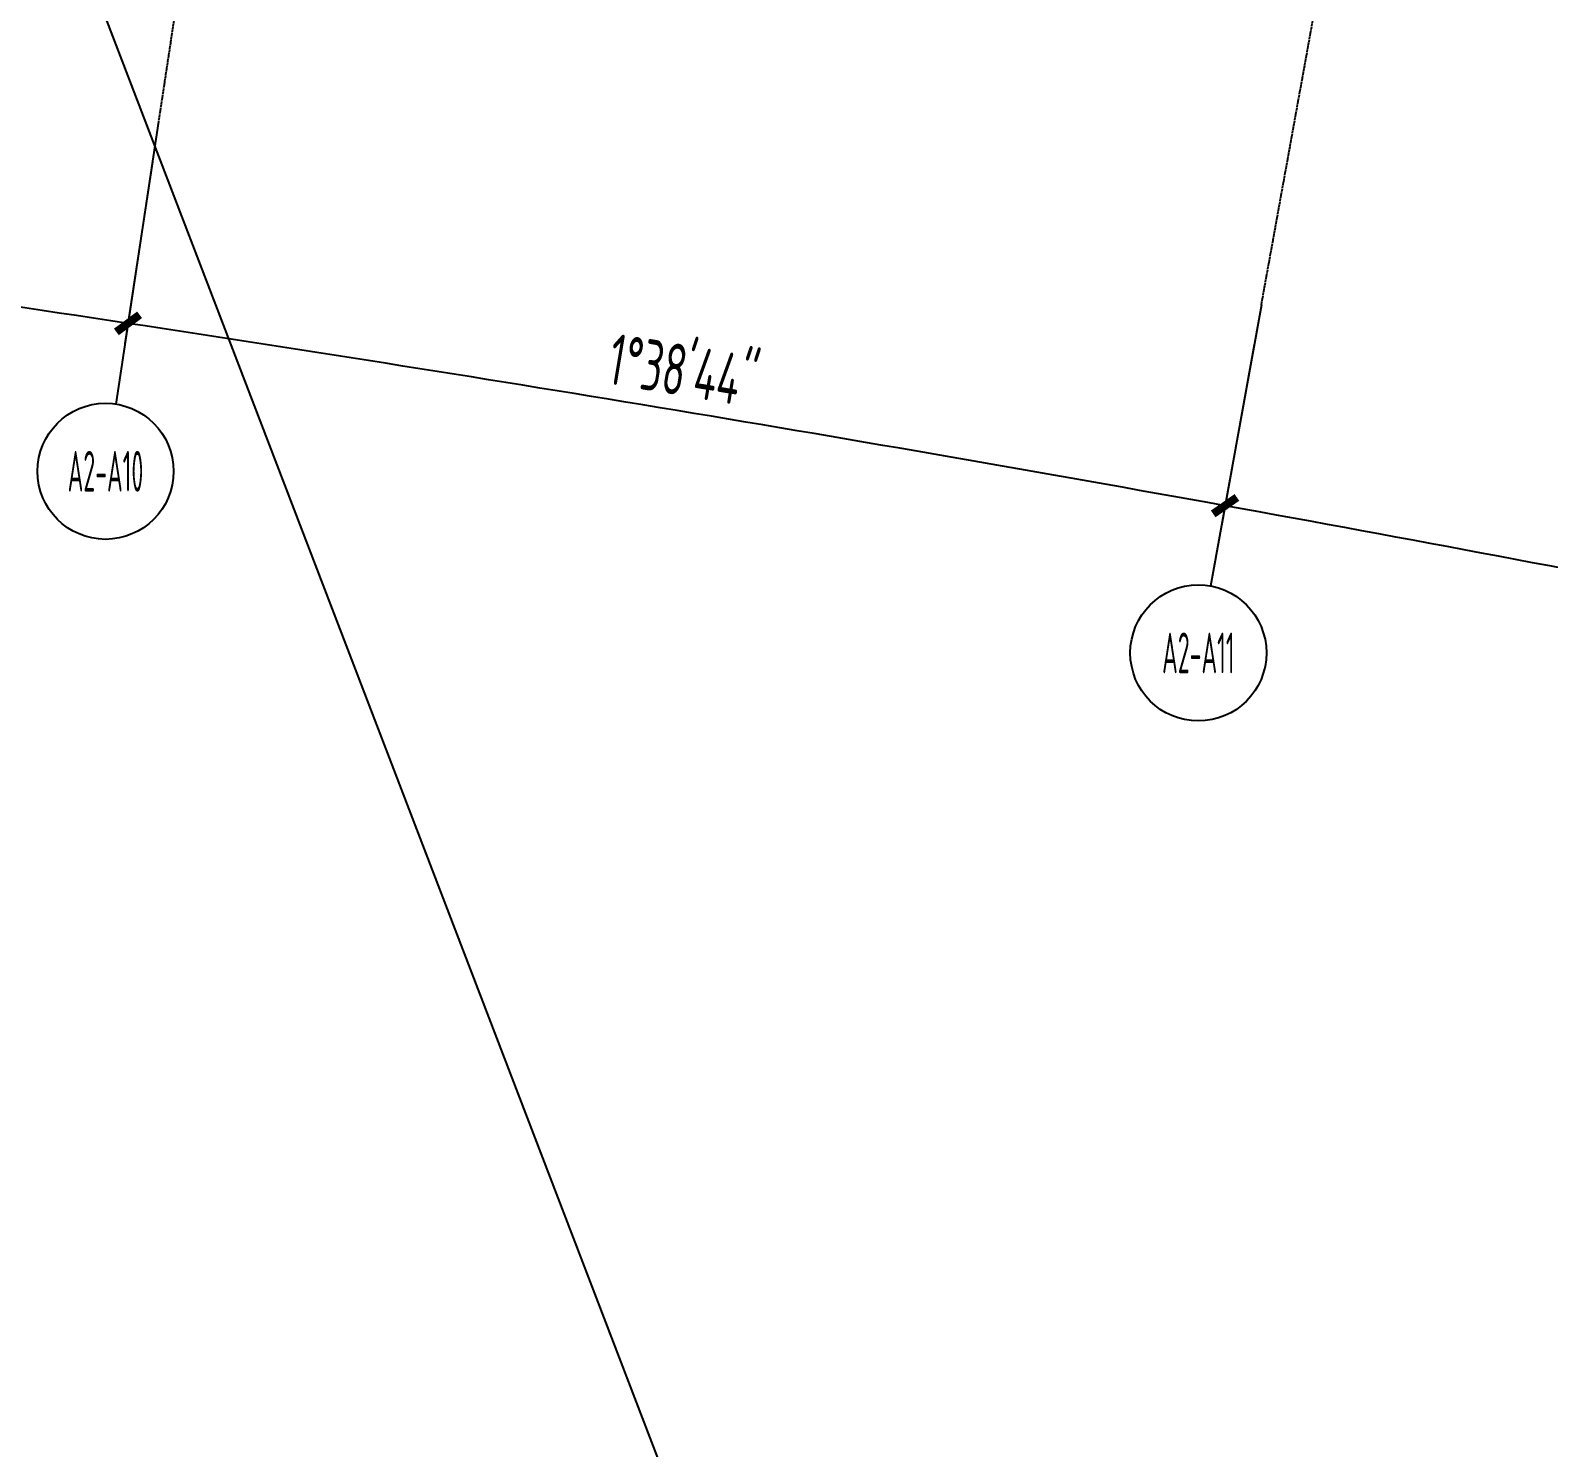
# Model space of a CAD drawing. Header units: millimetres. Extents: x 11677979 to 24947533, y -12764720 to -6308891.
# Drawn here: x 11820646 to 11831803, y -6421053 to -6410637 of the extents above; entities that cross this region are included whole.
import ezdxf
from ezdxf.enums import TextEntityAlignment as Align

# ---------------------------------------------------------------- set-up
doc = ezdxf.new("R2010")
doc.units = ezdxf.units.MM
doc.header["$LTSCALE"] = 10
for name, pattern in [('A2-RG-AXIS$0$CENTER', [2, 1.25, -0.25, 0.25, -0.25]), ('A2-RG-AXIS$0$DOTE', [2.42, 2, -0.2, 0.02, -0.2]), ('A2-RI-F4$0$A2-RG-AXIS$0$CENTER', [2, 1.25, -0.25, 0.25, -0.25]), ('A2-RI-F4$0$A2-RG-AXIS$0$DOTE', [2.42, 2, -0.2, 0.02, -0.2])]:
    doc.linetypes.add(name, pattern=pattern)
for name, color, linetype in [('A2-RB-F4$0$$34$A-DIMS-100', 1, 'Continuous'), ('A2-RG-AXIS$0$A-AXIS', 1, 'Continuous'), ('A2-RG-AXIS$0$A-DIMS-100', 1, 'Continuous'), ('A2-RG-AXIS$0$A-GRID', 1, 'A2-RG-AXIS$0$CENTER'), ('A2-RG-AXIS$0$A-SYMB', 4, 'Continuous'), ('A2-RI-F4$0$A2-RB-F4$0$$34$A-DIMS-100', 1, 'Continuous'), ('A2-RI-F4$0$A2-RG-AXIS$0$A-AXIS', 1, 'Continuous'), ('A2-RI-F4$0$A2-RG-AXIS$0$A-DIMS-100', 1, 'Continuous'), ('A2-RI-F4$0$A2-RG-AXIS$0$A-GRID', 1, 'A2-RI-F4$0$A2-RG-AXIS$0$CENTER'), ('A2-RI-F4$0$A2-RG-AXIS$0$A-SYMB', 4, 'Continuous')]:
    doc.layers.add(name, color=color, linetype=linetype)
doc.styles.add('A2-RB-F4$0$$0$XD2008', font='hzs.shx', dxfattribs={"width": 0.7, "bigfont": 'hztxt.shx'})
doc.styles.add('A2-RG-AXIS$0$ECADI', font='hzs.shx', dxfattribs={"width": 0.7, "bigfont": 'hztxt.shx'})
doc.styles.add('A2-RG-AXIS$0$XD2008', font='hzs.shx', dxfattribs={"width": 0.7, "bigfont": 'hztxt.shx'})
doc.styles.add('A2-RI-F4$0$A2-RB-F4$0$$0$XD2008', font='hzs.shx', dxfattribs={"width": 0.7, "bigfont": 'hztxt.shx'})
doc.styles.add('A2-RI-F4$0$A2-RG-AXIS$0$ECADI', font='hzs.shx', dxfattribs={"width": 0.7, "bigfont": 'hztxt.shx'})
doc.styles.add('A2-RI-F4$0$A2-RG-AXIS$0$XD2008', font='hzs.shx', dxfattribs={"width": 0.7, "bigfont": 'hztxt.shx'})
doc.dimstyles.new('A2-RB-F4$0$$0$XD100$0', dxfattribs={"dimscale": 100, "dimtxt": 3.5, "dimasz": 1, "dimexe": 1, "dimexo": 2, "dimgap": 0.5, "dimtad": 1, "dimdec": 0, "dimdsep": 46, "dimtxsty": 'A2-RB-F4$0$$0$XD2008', "dimblk1": 'A2-RB-F4$0$$20$_ArchTick', "dimblk2": 'A2-RB-F4$0$$20$_ArchTick', "dimsah": 1, "dimcen": 2.5, "dimclrt": 4, "dimaunit": 1, "dimadec": 0, "dimazin": 0, "dimtfac": 1, "dimtdec": 0, "dimtix": 1, "dimtmove": 2, "dimatfit": 3, "dimfxl": 0, "dimtolj": 1, "dimtzin": 0, "dimarcsym": 0})
doc.dimstyles.new('A2-RG-AXIS$0$XD150', dxfattribs={"dimscale": 300, "dimtxt": 2.5, "dimasz": 1.5, "dimexe": 1, "dimexo": 2, "dimgap": 0.5, "dimtad": 1, "dimdec": 0, "dimdsep": 46, "dimtxsty": 'A2-RG-AXIS$0$XD2008', "dimcen": 2.5, "dimclrt": 4, "dimaunit": 1, "dimadec": 3, "dimazin": 0, "dimtfac": 1, "dimtdec": 0, "dimtmove": 2, "dimatfit": 3, "dimfxl": 0, "dimtolj": 1, "dimtzin": 0, "dimarcsym": 0})
doc.dimstyles.new('A2-RI-F4$0$A2-RB-F4$0$$0$XD100$0', dxfattribs={"dimscale": 100, "dimtxt": 3.5, "dimasz": 1, "dimexe": 1, "dimexo": 2, "dimgap": 0.5, "dimtad": 1, "dimdec": 0, "dimdsep": 46, "dimtxsty": 'A2-RI-F4$0$A2-RB-F4$0$$0$XD2008', "dimblk1": 'A2-RI-F4$0$A2-RB-F4$0$$20$_ArchTick', "dimblk2": 'A2-RI-F4$0$A2-RB-F4$0$$20$_ArchTick', "dimsah": 1, "dimcen": 2.5, "dimclrt": 4, "dimaunit": 1, "dimadec": 0, "dimazin": 0, "dimtfac": 1, "dimtdec": 0, "dimtix": 1, "dimtmove": 2, "dimatfit": 3, "dimfxl": 0, "dimtolj": 1, "dimtzin": 0, "dimarcsym": 0})
doc.dimstyles.new('A2-RI-F4$0$A2-RG-AXIS$0$XD150', dxfattribs={"dimscale": 300, "dimtxt": 2.5, "dimasz": 1.5, "dimexe": 1, "dimexo": 2, "dimgap": 0.5, "dimtad": 1, "dimdec": 0, "dimdsep": 46, "dimtxsty": 'A2-RI-F4$0$A2-RG-AXIS$0$XD2008', "dimcen": 2.5, "dimclrt": 4, "dimaunit": 1, "dimadec": 3, "dimazin": 0, "dimtfac": 1, "dimtdec": 0, "dimtmove": 2, "dimatfit": 3, "dimfxl": 0, "dimtolj": 1, "dimtzin": 0, "dimarcsym": 0})

# ---------------------------------------------------------------- blocks, each defined once
blk = doc.blocks.new('A2-RB-F4$0$$20$_ArchTick')
at = {"color": 0, "linetype": 'ByBlock', "const_width": 0.4}
blk.add_lwpolyline([(-0.5, -0.5), (0.5, 0.5)], dxfattribs=at)
blk = doc.blocks.new('*D244')
at = {"layer": 'A2-RB-F4$0$$34$A-DIMS-100', "color": 0, "lineweight": -2, "transparency": 16777216}
blk.add_arc((11778731, -6694180), 296239, 80.64179, 81.38492, dxfattribs=at)
at = {"layer": 'Defpoints', "color": 0, "transparency": 16777216}
for p in [(11827609, -6371560), (11827150, -6400370), (11825637, -6401678), (11821587, -6411307), (11778731, -6694179)]:
    blk.add_point(p, dxfattribs=at)
at = {"layer": 'A2-RB-F4$0$$34$A-DIMS-100', "color": 0, "lineweight": -2, "transparency": 16777216, "xscale": 100, "yscale": 100, "zscale": 100}
for p, rotation in [((11823106, -6401283), 171.3849183288013), ((11826901, -6401883), 350.6417863916289)]:
    blk.add_blockref('A2-RB-F4$0$$20$_ArchTick', p, dxfattribs=dict(at, rotation=rotation))
at = {"layer": 'A2-RB-F4$0$$34$A-DIMS-100', "color": 4, "transparency": 16777216, "insert": (11825045, -6401322), "char_height": 350, "attachment_point": 5, "rotation": 351.0134, "style": 'A2-RB-F4$0$$0$XD2008'}
blk.add_mtext('\\A1;0°44\'35"', dxfattribs=at)
blk = doc.blocks.new('*D253')
at = {"layer": 'A2-RB-F4$0$$34$A-DIMS-100', "color": 0, "lineweight": -2, "transparency": 16777216}
blk.add_arc((11777766, -6700545), 318195, 81.38492, 82.05228, dxfattribs=at)
at = {"layer": 'Defpoints', "color": 0, "transparency": 16777216}
for p in [(11827609, -6371560), (11822536, -6379867), (11824209, -6385758), (11820158, -6396901), (11821587, -6411307)]:
    blk.add_point(p, dxfattribs=at)
at = {"layer": 'A2-RB-F4$0$$34$A-DIMS-100', "color": 0, "lineweight": -2, "transparency": 16777216, "xscale": 100, "yscale": 100, "zscale": 100}
for p, rotation in [((11821763, -6385407), 172.0522781059426), ((11825430, -6385940), 351.3849183288015)]:
    blk.add_blockref('A2-RB-F4$0$$20$_ArchTick', p, dxfattribs=dict(at, rotation=rotation))
at = {"layer": 'A2-RB-F4$0$$34$A-DIMS-100', "color": 4, "transparency": 16777216, "insert": (11823635, -6385413), "char_height": 350, "attachment_point": 5, "rotation": 351.7186, "style": 'A2-RB-F4$0$$0$XD2008'}
blk.add_mtext('\\A1;0°40\'2"', dxfattribs=at)
blk = doc.blocks.new('*D254')
at = {"layer": 'A2-RB-F4$0$$34$A-DIMS-100', "color": 0, "lineweight": -2, "transparency": 16777216}
blk.add_arc((11796634, -6576007), 192225, 80.0064, 81.38492, dxfattribs=at)
at = {"layer": 'Defpoints', "color": 0, "transparency": 16777216}
for p in [(11827609, -6371560), (11830743, -6382438), (11828473, -6386438), (11828409, -6395685), (11821587, -6411307)]:
    blk.add_point(p, dxfattribs=at)
at = {"layer": 'A2-RB-F4$0$$34$A-DIMS-100', "color": 0, "lineweight": -2, "transparency": 16777216, "xscale": 100, "yscale": 100, "zscale": 100}
for p, rotation in [((11825429, -6385951), 171.384918328804), ((11829993, -6386699), 350.0063963859993)]:
    blk.add_blockref('A2-RB-F4$0$$20$_ArchTick', p, dxfattribs=dict(at, rotation=rotation))
at = {"layer": 'A2-RB-F4$0$$34$A-DIMS-100', "color": 4, "transparency": 16777216, "insert": (11827755, -6386056), "char_height": 350, "attachment_point": 5, "rotation": 350.6957, "style": 'A2-RB-F4$0$$0$XD2008'}
blk.add_mtext('\\A1;1°22\'43"', dxfattribs=at)
blk = doc.blocks.new('*D28')
at = {"layer": 'A2-RB-F4$0$$34$A-DIMS-100', "color": 0, "lineweight": -2, "transparency": 16777216}
blk.add_arc((11779807, -6688232), 305605, 79.0284, 79.7395, dxfattribs=at)
at = {"layer": 'Defpoints', "color": 0, "transparency": 16777216}
for p in [(11836853, -6373097), (11838808, -6383891), (11836729, -6387975), (11836249, -6397095), (11829692, -6412654)]:
    blk.add_point(p, dxfattribs=at)
at = {"layer": 'A2-RB-F4$0$$34$A-DIMS-100', "color": 0, "lineweight": -2, "transparency": 16777216, "xscale": 100, "yscale": 100, "zscale": 100}
for p, rotation in [((11834243, -6387514), 169.7394999170681), ((11837971, -6388213), 349.0284037375345)]:
    blk.add_blockref('A2-RB-F4$0$$20$_ArchTick', p, dxfattribs=dict(at, rotation=rotation))
at = {"layer": 'A2-RB-F4$0$$34$A-DIMS-100', "color": 4, "transparency": 16777216, "insert": (11836155, -6387604), "char_height": 350, "attachment_point": 5, "rotation": 349.384, "style": 'A2-RB-F4$0$$0$XD2008'}
blk.add_mtext('\\A1;0°42\'40"', dxfattribs=at)
blk = doc.blocks.new('*D203')
at = {"layer": 'A2-RB-F4$0$$34$A-DIMS-100', "color": 0, "lineweight": -2, "transparency": 16777216}
blk.add_arc((11781165, -6678112), 279988, 81.38492, 82.0901, dxfattribs=at)
at = {"layer": 'Defpoints', "color": 0, "transparency": 16777216}
for p in [(11827609, -6371560), (11819904, -6399289), (11821970, -6401113), (11819216, -6404242), (11821587, -6411307)]:
    blk.add_point(p, dxfattribs=at)
at = {"layer": 'A2-RB-F4$0$$34$A-DIMS-100', "color": 0, "lineweight": -2, "transparency": 16777216, "xscale": 100, "yscale": 100, "zscale": 100}
for p, rotation in [((11819696, -6400788), 172.0900976481079), ((11823106, -6401283), 351.3849183288023)]:
    blk.add_blockref('A2-RB-F4$0$$20$_ArchTick', p, dxfattribs=dict(at, rotation=rotation))
at = {"layer": 'A2-RB-F4$0$$34$A-DIMS-100', "color": 4, "transparency": 16777216, "insert": (11821439, -6400775), "char_height": 350, "attachment_point": 5, "rotation": 351.7375, "style": 'A2-RB-F4$0$$0$XD2008'}
blk.add_mtext('\\A1;0°42\'19"', dxfattribs=at)
blk = doc.blocks.new('A2-RG-AXIS$0$ECADI-TAG-GRID')
at = {"color": 13}
blk.add_circle((0, 0), 5, dxfattribs=at)
at = {"style": 'A2-RG-AXIS$0$ECADI', "width": 0.7}
blk.add_attdef('GRID', text='', height=5, dxfattribs=at).set_placement((0, 0), align=Align.MIDDLE)
blk = doc.blocks.new('A2-RG-AXIS$0$_ArchTick')
at = {"color": 0, "linetype": 'ByBlock', "const_width": 0.4}
blk.add_lwpolyline([(-0.5, -0.5), (0.5, 0.5)], dxfattribs=at)
blk = doc.blocks.new('*D456')
at = {"layer": 'A2-RG-AXIS$0$A-DIMS-100', "color": 0, "lineweight": -2, "ltscale": 3, "transparency": 16777216}
for p, q in [((11829639, -6412949), (11829398, -6414278)), ((11837693, -6414527), (11837414, -6415848))]:
    blk.add_line(p, q, dxfattribs=at)
blk.add_arc((11778731, -6694179), 284600, 78.09408, 79.7395, dxfattribs=at)
at = {"layer": 'Defpoints', "color": 0, "ltscale": 3, "transparency": 16777216}
for p in [(11829692, -6412654), (11837755, -6414233), (11834777, -6415152), (11778731, -6694179)]:
    blk.add_point(p, dxfattribs=at)
at = {"layer": 'A2-RG-AXIS$0$A-DIMS-100', "color": 0, "lineweight": -2, "ltscale": 3, "transparency": 16777216, "xscale": 150, "yscale": 150, "zscale": 150}
for p, rotation in [((11829425, -6414130), 169.7394974973187), ((11837445, -6415701), 348.094078737238)]:
    blk.add_blockref('A2-RG-AXIS$0$_ArchTick', p, dxfattribs=dict(at, rotation=rotation))
at = {"layer": 'A2-RG-AXIS$0$A-DIMS-100', "color": 4, "ltscale": 3, "transparency": 16777216, "insert": (11833498, -6414594), "char_height": 375, "attachment_point": 5, "rotation": 348.9168, "style": 'A2-RG-AXIS$0$XD2008'}
blk.add_mtext('\\A1;1°38\'44"', dxfattribs=at)
blk = doc.blocks.new('*D405')
at = {"layer": 'A2-RG-AXIS$0$A-DIMS-100', "color": 0, "lineweight": -2, "ltscale": 3, "transparency": 16777216}
for p, q in [((11821542, -6411603), (11821340, -6412938)), ((11829639, -6412949), (11829398, -6414278))]:
    blk.add_line(p, q, dxfattribs=at)
blk.add_arc((11778731, -6694179), 284600, 79.7395, 81.38492, dxfattribs=at)
at = {"layer": 'Defpoints', "color": 0, "ltscale": 3, "transparency": 16777216}
for p in [(11821587, -6411307), (11829692, -6412654), (11826742, -6413658), (11778731, -6694179)]:
    blk.add_point(p, dxfattribs=at)
at = {"layer": 'A2-RG-AXIS$0$A-DIMS-100', "color": 0, "lineweight": -2, "ltscale": 3, "transparency": 16777216, "xscale": 150, "yscale": 150, "zscale": 150}
for p, rotation in [((11821363, -6412790), 171.3849162593364), ((11829425, -6414130), 349.7394974973187)]:
    blk.add_blockref('A2-RG-AXIS$0$_ArchTick', p, dxfattribs=dict(at, rotation=rotation))
at = {"layer": 'A2-RG-AXIS$0$A-DIMS-100', "color": 4, "ltscale": 3, "transparency": 16777216, "insert": (11825447, -6413137), "char_height": 375, "attachment_point": 5, "rotation": 350.5622, "style": 'A2-RG-AXIS$0$XD2008'}
blk.add_mtext('\\A1;1°38\'44"', dxfattribs=at)
blk = doc.blocks.new('*D407')
at = {"layer": 'A2-RG-AXIS$0$A-DIMS-100', "color": 0, "lineweight": -2, "ltscale": 3, "transparency": 16777216}
for p, q in [((11813411, -6410491), (11813247, -6411831)), ((11821542, -6411603), (11821340, -6412938))]:
    blk.add_line(p, q, dxfattribs=at)
blk.add_arc((11778731, -6694179), 284600, 81.38492, 83.03034, dxfattribs=at)
at = {"layer": 'Defpoints', "color": 0, "ltscale": 3, "transparency": 16777216}
for p in [(11813447, -6410193), (11821587, -6411307), (11818667, -6412395), (11778731, -6694179)]:
    blk.add_point(p, dxfattribs=at)
at = {"layer": 'A2-RG-AXIS$0$A-DIMS-100', "color": 0, "lineweight": -2, "ltscale": 3, "transparency": 16777216, "xscale": 150, "yscale": 150, "zscale": 150}
for p, rotation in [((11813265, -6411682), 173.0303374560399), ((11821363, -6412790), 351.3849186940221)]:
    blk.add_blockref('A2-RG-AXIS$0$_ArchTick', p, dxfattribs=dict(at, rotation=rotation))
at = {"layer": 'A2-RG-AXIS$0$A-DIMS-100', "color": 4, "ltscale": 3, "transparency": 16777216, "insert": (11817358, -6411911), "char_height": 375, "attachment_point": 5, "rotation": 352.2076, "style": 'A2-RG-AXIS$0$XD2008'}
blk.add_mtext('\\A1;1°38\'44"', dxfattribs=at)
blk = doc.blocks.new('A2-RI-F4$0$A2-RB-F4$0$$20$_ArchTick')
at = {"color": 0, "linetype": 'ByBlock', "const_width": 0.4}
blk.add_lwpolyline([(-0.5, -0.5), (0.5, 0.5)], dxfattribs=at)
blk = doc.blocks.new('*D769')
at = {"layer": 'A2-RI-F4$0$A2-RB-F4$0$$34$A-DIMS-100', "color": 0, "lineweight": -2, "transparency": 16777216}
blk.add_arc((11778731, -6694180), 296239, 80.64179, 81.38492, dxfattribs=at)
at = {"layer": 'Defpoints', "color": 0, "transparency": 16777216}
for p in [(11827609, -6371560), (11827150, -6400370), (11825637, -6401678), (11821587, -6411307), (11778731, -6694179)]:
    blk.add_point(p, dxfattribs=at)
at = {"layer": 'A2-RI-F4$0$A2-RB-F4$0$$34$A-DIMS-100', "color": 0, "lineweight": -2, "transparency": 16777216, "xscale": 100, "yscale": 100, "zscale": 100}
for p, rotation in [((11823106, -6401283), 171.3849183288013), ((11826901, -6401883), 350.6417863916289)]:
    blk.add_blockref('A2-RI-F4$0$A2-RB-F4$0$$20$_ArchTick', p, dxfattribs=dict(at, rotation=rotation))
at = {"layer": 'A2-RI-F4$0$A2-RB-F4$0$$34$A-DIMS-100', "color": 4, "transparency": 16777216, "insert": (11825045, -6401322), "char_height": 350, "attachment_point": 5, "rotation": 351.0134, "style": 'A2-RI-F4$0$A2-RB-F4$0$$0$XD2008'}
blk.add_mtext('\\A1;0°44\'35"', dxfattribs=at)
blk = doc.blocks.new('*D778')
at = {"layer": 'A2-RI-F4$0$A2-RB-F4$0$$34$A-DIMS-100', "color": 0, "lineweight": -2, "transparency": 16777216}
blk.add_arc((11777766, -6700545), 318195, 81.38492, 82.05228, dxfattribs=at)
at = {"layer": 'Defpoints', "color": 0, "transparency": 16777216}
for p in [(11827609, -6371560), (11822536, -6379867), (11824209, -6385758), (11820158, -6396901), (11821587, -6411307)]:
    blk.add_point(p, dxfattribs=at)
at = {"layer": 'A2-RI-F4$0$A2-RB-F4$0$$34$A-DIMS-100', "color": 0, "lineweight": -2, "transparency": 16777216, "xscale": 100, "yscale": 100, "zscale": 100}
for p, rotation in [((11821763, -6385407), 172.0522781059426), ((11825430, -6385940), 351.3849183288015)]:
    blk.add_blockref('A2-RI-F4$0$A2-RB-F4$0$$20$_ArchTick', p, dxfattribs=dict(at, rotation=rotation))
at = {"layer": 'A2-RI-F4$0$A2-RB-F4$0$$34$A-DIMS-100', "color": 4, "transparency": 16777216, "insert": (11823635, -6385413), "char_height": 350, "attachment_point": 5, "rotation": 351.7186, "style": 'A2-RI-F4$0$A2-RB-F4$0$$0$XD2008'}
blk.add_mtext('\\A1;0°40\'2"', dxfattribs=at)
blk = doc.blocks.new('*D779')
at = {"layer": 'A2-RI-F4$0$A2-RB-F4$0$$34$A-DIMS-100', "color": 0, "lineweight": -2, "transparency": 16777216}
blk.add_arc((11796634, -6576007), 192225, 80.0064, 81.38492, dxfattribs=at)
at = {"layer": 'Defpoints', "color": 0, "transparency": 16777216}
for p in [(11827609, -6371560), (11830743, -6382438), (11828473, -6386438), (11828409, -6395685), (11821587, -6411307)]:
    blk.add_point(p, dxfattribs=at)
at = {"layer": 'A2-RI-F4$0$A2-RB-F4$0$$34$A-DIMS-100', "color": 0, "lineweight": -2, "transparency": 16777216, "xscale": 100, "yscale": 100, "zscale": 100}
for p, rotation in [((11825429, -6385951), 171.384918328804), ((11829993, -6386699), 350.0063963859993)]:
    blk.add_blockref('A2-RI-F4$0$A2-RB-F4$0$$20$_ArchTick', p, dxfattribs=dict(at, rotation=rotation))
at = {"layer": 'A2-RI-F4$0$A2-RB-F4$0$$34$A-DIMS-100', "color": 4, "transparency": 16777216, "insert": (11827755, -6386056), "char_height": 350, "attachment_point": 5, "rotation": 350.6957, "style": 'A2-RI-F4$0$A2-RB-F4$0$$0$XD2008'}
blk.add_mtext('\\A1;1°22\'43"', dxfattribs=at)
blk = doc.blocks.new('*D553')
at = {"layer": 'A2-RI-F4$0$A2-RB-F4$0$$34$A-DIMS-100', "color": 0, "lineweight": -2, "transparency": 16777216}
blk.add_arc((11779807, -6688232), 305605, 79.0284, 79.7395, dxfattribs=at)
at = {"layer": 'Defpoints', "color": 0, "transparency": 16777216}
for p in [(11836853, -6373097), (11838808, -6383891), (11836729, -6387975), (11836249, -6397095), (11829692, -6412654)]:
    blk.add_point(p, dxfattribs=at)
at = {"layer": 'A2-RI-F4$0$A2-RB-F4$0$$34$A-DIMS-100', "color": 0, "lineweight": -2, "transparency": 16777216, "xscale": 100, "yscale": 100, "zscale": 100}
for p, rotation in [((11834243, -6387514), 169.7394999170681), ((11837971, -6388213), 349.0284037375345)]:
    blk.add_blockref('A2-RI-F4$0$A2-RB-F4$0$$20$_ArchTick', p, dxfattribs=dict(at, rotation=rotation))
at = {"layer": 'A2-RI-F4$0$A2-RB-F4$0$$34$A-DIMS-100', "color": 4, "transparency": 16777216, "insert": (11836155, -6387604), "char_height": 350, "attachment_point": 5, "rotation": 349.384, "style": 'A2-RI-F4$0$A2-RB-F4$0$$0$XD2008'}
blk.add_mtext('\\A1;0°42\'40"', dxfattribs=at)
blk = doc.blocks.new('*D728')
at = {"layer": 'A2-RI-F4$0$A2-RB-F4$0$$34$A-DIMS-100', "color": 0, "lineweight": -2, "transparency": 16777216}
blk.add_arc((11781165, -6678112), 279988, 81.38492, 82.0901, dxfattribs=at)
at = {"layer": 'Defpoints', "color": 0, "transparency": 16777216}
for p in [(11827609, -6371560), (11819904, -6399289), (11821970, -6401113), (11819216, -6404242), (11821587, -6411307)]:
    blk.add_point(p, dxfattribs=at)
at = {"layer": 'A2-RI-F4$0$A2-RB-F4$0$$34$A-DIMS-100', "color": 0, "lineweight": -2, "transparency": 16777216, "xscale": 100, "yscale": 100, "zscale": 100}
for p, rotation in [((11819696, -6400788), 172.0900976481079), ((11823106, -6401283), 351.3849183288023)]:
    blk.add_blockref('A2-RI-F4$0$A2-RB-F4$0$$20$_ArchTick', p, dxfattribs=dict(at, rotation=rotation))
at = {"layer": 'A2-RI-F4$0$A2-RB-F4$0$$34$A-DIMS-100', "color": 4, "transparency": 16777216, "insert": (11821439, -6400775), "char_height": 350, "attachment_point": 5, "rotation": 351.7375, "style": 'A2-RI-F4$0$A2-RB-F4$0$$0$XD2008'}
blk.add_mtext('\\A1;0°42\'19"', dxfattribs=at)
blk = doc.blocks.new('A2-RI-F4$0$A2-RG-AXIS$0$ECADI-TAG-GRID')
at = {"color": 13}
blk.add_circle((0, 0), 5, dxfattribs=at)
at = {"style": 'A2-RI-F4$0$A2-RG-AXIS$0$ECADI', "width": 0.7}
blk.add_attdef('GRID', text='', height=5, dxfattribs=at).set_placement((0, 0), align=Align.MIDDLE)
blk = doc.blocks.new('A2-RI-F4$0$A2-RG-AXIS$0$_ArchTick')
at = {"color": 0, "linetype": 'ByBlock', "const_width": 0.4}
blk.add_lwpolyline([(-0.5, -0.5), (0.5, 0.5)], dxfattribs=at)
blk = doc.blocks.new('*D981')
at = {"layer": 'A2-RI-F4$0$A2-RG-AXIS$0$A-DIMS-100', "color": 0, "lineweight": -2, "ltscale": 3, "transparency": 16777216}
for p, q in [((11829639, -6412949), (11829398, -6414278)), ((11837693, -6414527), (11837414, -6415848))]:
    blk.add_line(p, q, dxfattribs=at)
blk.add_arc((11778731, -6694179), 284600, 78.09408, 79.7395, dxfattribs=at)
at = {"layer": 'Defpoints', "color": 0, "ltscale": 3, "transparency": 16777216}
for p in [(11829692, -6412654), (11837755, -6414233), (11834777, -6415152), (11778731, -6694179)]:
    blk.add_point(p, dxfattribs=at)
at = {"layer": 'A2-RI-F4$0$A2-RG-AXIS$0$A-DIMS-100', "color": 0, "lineweight": -2, "ltscale": 3, "transparency": 16777216, "xscale": 150, "yscale": 150, "zscale": 150}
for p, rotation in [((11829425, -6414130), 169.7394974973187), ((11837445, -6415701), 348.094078737238)]:
    blk.add_blockref('A2-RI-F4$0$A2-RG-AXIS$0$_ArchTick', p, dxfattribs=dict(at, rotation=rotation))
at = {"layer": 'A2-RI-F4$0$A2-RG-AXIS$0$A-DIMS-100', "color": 4, "ltscale": 3, "transparency": 16777216, "insert": (11833498, -6414594), "char_height": 375, "attachment_point": 5, "rotation": 348.9168, "style": 'A2-RI-F4$0$A2-RG-AXIS$0$XD2008'}
blk.add_mtext('\\A1;1°38\'44"', dxfattribs=at)
blk = doc.blocks.new('*D930')
at = {"layer": 'A2-RI-F4$0$A2-RG-AXIS$0$A-DIMS-100', "color": 0, "lineweight": -2, "ltscale": 3, "transparency": 16777216}
for p, q in [((11821542, -6411603), (11821340, -6412938)), ((11829639, -6412949), (11829398, -6414278))]:
    blk.add_line(p, q, dxfattribs=at)
blk.add_arc((11778731, -6694179), 284600, 79.7395, 81.38492, dxfattribs=at)
at = {"layer": 'Defpoints', "color": 0, "ltscale": 3, "transparency": 16777216}
for p in [(11821587, -6411307), (11829692, -6412654), (11826742, -6413658), (11778731, -6694179)]:
    blk.add_point(p, dxfattribs=at)
at = {"layer": 'A2-RI-F4$0$A2-RG-AXIS$0$A-DIMS-100', "color": 0, "lineweight": -2, "ltscale": 3, "transparency": 16777216, "xscale": 150, "yscale": 150, "zscale": 150}
for p, rotation in [((11821363, -6412790), 171.3849162593364), ((11829425, -6414130), 349.7394974973187)]:
    blk.add_blockref('A2-RI-F4$0$A2-RG-AXIS$0$_ArchTick', p, dxfattribs=dict(at, rotation=rotation))
at = {"layer": 'A2-RI-F4$0$A2-RG-AXIS$0$A-DIMS-100', "color": 4, "ltscale": 3, "transparency": 16777216, "insert": (11825447, -6413137), "char_height": 375, "attachment_point": 5, "rotation": 350.5622, "style": 'A2-RI-F4$0$A2-RG-AXIS$0$XD2008'}
blk.add_mtext('\\A1;1°38\'44"', dxfattribs=at)
blk = doc.blocks.new('*D932')
at = {"layer": 'A2-RI-F4$0$A2-RG-AXIS$0$A-DIMS-100', "color": 0, "lineweight": -2, "ltscale": 3, "transparency": 16777216}
for p, q in [((11813411, -6410491), (11813247, -6411831)), ((11821542, -6411603), (11821340, -6412938))]:
    blk.add_line(p, q, dxfattribs=at)
blk.add_arc((11778731, -6694179), 284600, 81.38492, 83.03034, dxfattribs=at)
at = {"layer": 'Defpoints', "color": 0, "ltscale": 3, "transparency": 16777216}
for p in [(11813447, -6410193), (11821587, -6411307), (11818667, -6412395), (11778731, -6694179)]:
    blk.add_point(p, dxfattribs=at)
at = {"layer": 'A2-RI-F4$0$A2-RG-AXIS$0$A-DIMS-100', "color": 0, "lineweight": -2, "ltscale": 3, "transparency": 16777216, "xscale": 150, "yscale": 150, "zscale": 150}
for p, rotation in [((11813265, -6411682), 173.0303374560399), ((11821363, -6412790), 351.3849186940221)]:
    blk.add_blockref('A2-RI-F4$0$A2-RG-AXIS$0$_ArchTick', p, dxfattribs=dict(at, rotation=rotation))
at = {"layer": 'A2-RI-F4$0$A2-RG-AXIS$0$A-DIMS-100', "color": 4, "ltscale": 3, "transparency": 16777216, "insert": (11817358, -6411911), "char_height": 375, "attachment_point": 5, "rotation": 352.2076, "style": 'A2-RI-F4$0$A2-RG-AXIS$0$XD2008'}
blk.add_mtext('\\A1;1°38\'44"', dxfattribs=at)
blk = doc.blocks.new('A2-RB-F4')
at = {"layer": 'A2-RB-F4$0$$34$A-DIMS-100'}
for base, line1, line2, picture, middle in [((11825636.8, -6401677.8), ((11827609, -6371560.4), (11821587.2, -6411306.8)), ((11778730.7, -6694178.7), (11827150.3, -6400369.8)), '*D244', (11825044.7, -6401321.9)), ((11821969.8028, -6401113.4391), ((11819215.8009, -6404241.6387), (11819903.8815, -6399289.1962)), ((11827609.0147, -6371560.3696), (11821587.2333, -6411306.78)), '*D203', (11821438.6401, -6400774.6677)), ((11824208.5348, -6385757.7815), ((11820158.0181, -6396901.4094), (11822536.253, -6379866.6248)), ((11827609.0147, -6371560.3696), (11821587.2333, -6411306.78)), '*D253', (11823634.5688, -6385412.5778)), ((11828473.3, -6386437.6), ((11827609, -6371560.4), (11821587.2, -6411306.8)), ((11828409.3, -6395684.5), (11830743.5, -6382438)), '*D254', (11827754.7, -6386056.5)), ((11836728.9832, -6387974.8196), ((11829691.9532, -6412654.0008), (11836852.5309, -6373096.8884)), ((11836248.6189, -6397095.4843), (11838808.4534, -6383891.333)), '*D28', (11836155.3729, -6387603.8079))]:
    dim = blk.add_angular_dim_2l(base=base, line1=line1, line2=line2, dimstyle='A2-RB-F4$0$$0$XD100$0', override={"dimadec": 4}, dxfattribs=at)
    dim.commit()
    dim.dimension.update_dxf_attribs({"geometry": picture, "text_midpoint": middle})
blk = doc.blocks.new('A2-RG-AXIS')
at = {"layer": 'A2-RG-AXIS$0$A-AXIS', "ltscale": 3}
for p, q in [((11821587.2, -6411306.8), (11821272.7, -6413383.1)), ((11829692, -6412654), (11829317.9, -6414720.4))]:
    blk.add_line(p, q, dxfattribs=at)
at = {"layer": 'A2-RG-AXIS$0$A-GRID', "linetype": 'A2-RG-AXIS$0$DOTE'}
for p, q in [((11827609, -6371560.4), (11821587.2, -6411306.8)), ((11829692, -6412654), (11836852.5, -6373096.9))]:
    blk.add_line(p, q, dxfattribs=at)
blk.add_arc((11778730.7, -6694178.7), 289100, 75.589281, 95.407645, dxfattribs=at)
at = {"layer": 'A2-RG-AXIS$0$A-SYMB'}
ref = blk.add_blockref('A2-RG-AXIS$0$ECADI-TAG-GRID', (11821197.8, -6413877.4), dxfattribs=dict(at, xscale=100, yscale=100, zscale=100))
ref.add_attrib('GRID', 'A2-A10', dxfattribs={"layer": '0', "extrusion": (0, 0, -1), "height": 300, "style": 'A2-RG-AXIS$0$ECADI', "text_generation_flag": 2, "width": 0.5}).set_placement((-11821197.8, -6413877.4), align=Align.MIDDLE)
ref = blk.add_blockref('A2-RG-AXIS$0$ECADI-TAG-GRID', (11829228.8, -6415212.4), dxfattribs=dict(at, xscale=100, yscale=100, zscale=100))
ref.add_attrib('GRID', 'A2-A11', dxfattribs={"layer": '0', "extrusion": (0, 0, -1), "height": 300, "style": 'A2-RG-AXIS$0$ECADI', "text_generation_flag": 2, "width": 0.5}).set_placement((-11829228.8, -6415212.4), align=Align.MIDDLE)
at = {"layer": 'A2-RG-AXIS$0$A-DIMS-100', "ltscale": 3}
for base, p1, p2, picture, middle in [((11818667, -6412394.7), (11813447.2, -6410192.8), (11821587.2, -6411306.8), '*D407', (11817358.3, -6411911.3)), ((11826741.7, -6413657.6), (11829692, -6412654), (11821587.2, -6411306.8), '*D405', (11825447.4, -6413136.8)), ((11834776.8, -6415151.8), (11837754.6, -6414233.4), (11829692, -6412654), '*D456', (11833497.9, -6414594.1))]:
    dim = blk.add_angular_dim_3p(base=base, center=(11778730.7, -6694178.7), p1=p1, p2=p2, dimstyle='A2-RG-AXIS$0$XD150', override={"dimscale": 150, "dimasz": 1, "dimblk": 'A2-RG-AXIS$0$_ArchTick', "dimadec": 4}, dxfattribs=at)
    dim.commit()
    dim.dimension.update_dxf_attribs({"geometry": picture, "text_midpoint": middle})
blk = doc.blocks.new('A2-RI-F4$0$A2-RB-F4')
at = {"layer": 'A2-RI-F4$0$A2-RB-F4$0$$34$A-DIMS-100'}
for base, line1, line2, picture, middle in [((11825636.8, -6401677.8), ((11827609, -6371560.4), (11821587.2, -6411306.8)), ((11778730.7, -6694178.7), (11827150.3, -6400369.8)), '*D769', (11825044.7, -6401321.9)), ((11821969.8028, -6401113.4391), ((11819215.8009, -6404241.6387), (11819903.8815, -6399289.1962)), ((11827609.0147, -6371560.3696), (11821587.2333, -6411306.78)), '*D728', (11821438.6401, -6400774.6677)), ((11824208.5348, -6385757.7815), ((11820158.0181, -6396901.4094), (11822536.253, -6379866.6248)), ((11827609.0147, -6371560.3696), (11821587.2333, -6411306.78)), '*D778', (11823634.5688, -6385412.5778)), ((11828473.3, -6386437.6), ((11827609, -6371560.4), (11821587.2, -6411306.8)), ((11828409.3, -6395684.5), (11830743.5, -6382438)), '*D779', (11827754.7, -6386056.5)), ((11836728.9832, -6387974.8196), ((11829691.9532, -6412654.0008), (11836852.5309, -6373096.8884)), ((11836248.6189, -6397095.4843), (11838808.4534, -6383891.333)), '*D553', (11836155.3729, -6387603.8079))]:
    dim = blk.add_angular_dim_2l(base=base, line1=line1, line2=line2, dimstyle='A2-RI-F4$0$A2-RB-F4$0$$0$XD100$0', override={"dimadec": 4}, dxfattribs=at)
    dim.commit()
    dim.dimension.update_dxf_attribs({"geometry": picture, "text_midpoint": middle})
blk = doc.blocks.new('A2-RI-F4$0$A2-RG-AXIS')
at = {"layer": 'A2-RI-F4$0$A2-RG-AXIS$0$A-AXIS', "ltscale": 3}
for p, q in [((11821587.2, -6411306.8), (11821272.7, -6413383.1)), ((11829692, -6412654), (11829317.9, -6414720.4))]:
    blk.add_line(p, q, dxfattribs=at)
at = {"layer": 'A2-RI-F4$0$A2-RG-AXIS$0$A-GRID', "linetype": 'A2-RI-F4$0$A2-RG-AXIS$0$DOTE'}
for p, q in [((11827609, -6371560.4), (11821587.2, -6411306.8)), ((11829692, -6412654), (11836852.5, -6373096.9))]:
    blk.add_line(p, q, dxfattribs=at)
blk.add_arc((11778730.7, -6694178.7), 289100, 75.589281, 95.407645, dxfattribs=at)
at = {"layer": 'A2-RI-F4$0$A2-RG-AXIS$0$A-SYMB'}
ref = blk.add_blockref('A2-RI-F4$0$A2-RG-AXIS$0$ECADI-TAG-GRID', (11821197.8, -6413877.4), dxfattribs=dict(at, xscale=100, yscale=100, zscale=100))
ref.add_attrib('GRID', 'A2-A10', dxfattribs={"layer": '0', "extrusion": (0, 0, -1), "height": 300, "style": 'A2-RI-F4$0$A2-RG-AXIS$0$ECADI', "text_generation_flag": 2, "width": 0.5}).set_placement((-11821197.8, -6413877.4), align=Align.MIDDLE)
ref = blk.add_blockref('A2-RI-F4$0$A2-RG-AXIS$0$ECADI-TAG-GRID', (11829228.8, -6415212.4), dxfattribs=dict(at, xscale=100, yscale=100, zscale=100))
ref.add_attrib('GRID', 'A2-A11', dxfattribs={"layer": '0', "extrusion": (0, 0, -1), "height": 300, "style": 'A2-RI-F4$0$A2-RG-AXIS$0$ECADI', "text_generation_flag": 2, "width": 0.5}).set_placement((-11829228.8, -6415212.4), align=Align.MIDDLE)
at = {"layer": 'A2-RI-F4$0$A2-RG-AXIS$0$A-DIMS-100', "ltscale": 3}
for base, p1, p2, picture, middle in [((11818667, -6412394.7), (11813447.2, -6410192.8), (11821587.2, -6411306.8), '*D932', (11817358.3, -6411911.3)), ((11826741.7, -6413657.6), (11829692, -6412654), (11821587.2, -6411306.8), '*D930', (11825447.4, -6413136.8)), ((11834776.8, -6415151.8), (11837754.6, -6414233.4), (11829692, -6412654), '*D981', (11833497.9, -6414594.1))]:
    dim = blk.add_angular_dim_3p(base=base, center=(11778730.7, -6694178.7), p1=p1, p2=p2, dimstyle='A2-RI-F4$0$A2-RG-AXIS$0$XD150', override={"dimscale": 150, "dimasz": 1, "dimblk": 'A2-RI-F4$0$A2-RG-AXIS$0$_ArchTick', "dimadec": 4}, dxfattribs=at)
    dim.commit()
    dim.dimension.update_dxf_attribs({"geometry": picture, "text_midpoint": middle})
blk = doc.blocks.new('A2-RI-F4')
at = {"layer": 'Defpoints', "color": 3}
blk.add_line((11818895.5, -6404531.5), (11827199.6, -6426207), dxfattribs=at)
for name in ['A2-RI-F4$0$A2-RG-AXIS', 'A2-RI-F4$0$A2-RB-F4']:
    blk.add_blockref(name, (0, 0))

msp = doc.modelspace()

# ---------------------------------------------------------------- block references
for name in ['A2-RI-F4', 'A2-RG-AXIS', 'A2-RB-F4']:
    msp.add_blockref(name, (0, 0))

doc.saveas('drawing.dxf')
